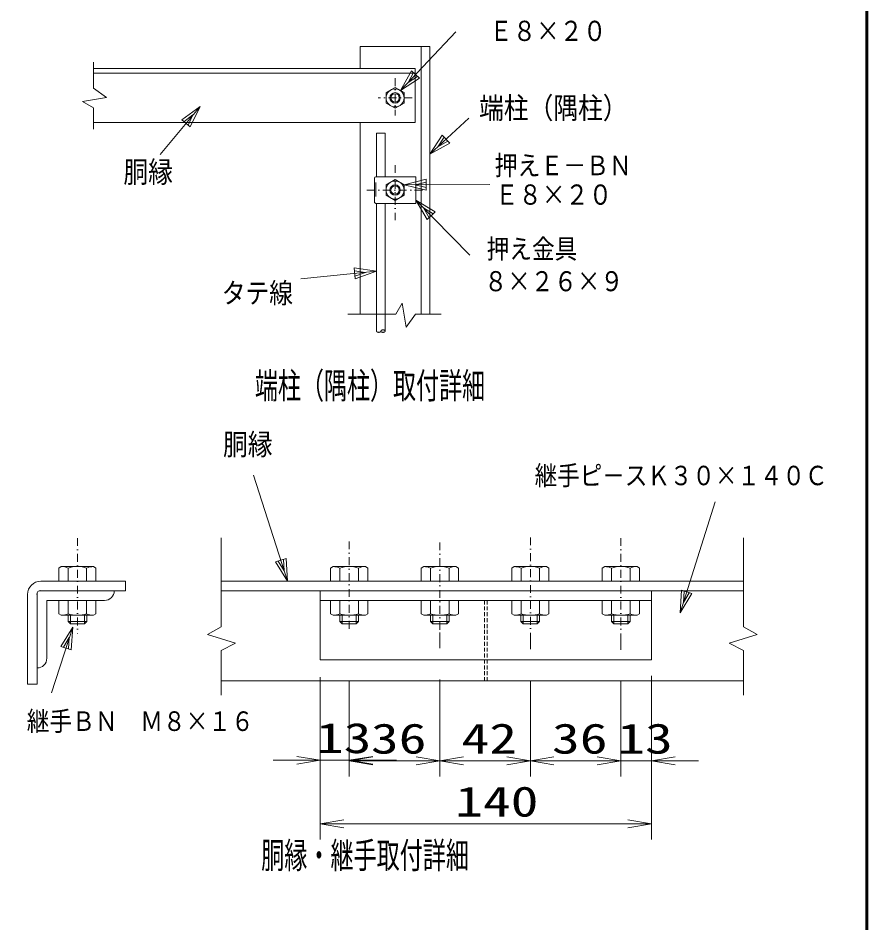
# Model space of a CAD drawing. Units: millimetres, scale not verified. Extents: x -4425 to 4425, y -3150 to 3150.
# Drawn here: x 2580 to 4200, y -465 to 1259 of the extents above; entities that cross this region are included whole.
import ezdxf
from ezdxf.enums import TextEntityAlignment as Align

# ---------------------------------------------------------------- set-up
doc = ezdxf.new("R2010")
doc.units = ezdxf.units.MM
doc.header["$LTSCALE"] = 30
doc.linetypes.add('USER1', pattern=[1.01, 0.5, -0.25, 0.01, -0.25])
doc.linetypes.add('USER2', pattern=[0.375, 0.25, -0.125])
for name, color, linetype, lineweight in [('0-0_1', 4, 'Continuous', 18), ('0-1_2', 7, 'Continuous', 9), ('0-2_0', 1, 'Continuous', 18), ('0-4_EXTCNT-L', 1, 'Continuous', 18), ('0-5_WAKU', 7, 'Continuous', 9)]:
    doc.layers.add(name, color=color, linetype=linetype, lineweight=lineweight)
doc.styles.add('ＭＳ ゴシック', font='')
doc.styles.get('ＭＳ ゴシック').set_extended_font_data('MS Gothic')

# ---------------------------------------------------------------- blocks, each defined once
blk = doc.blocks.new('C24')
at = {"layer": '0-0_1'}
blk.add_line((229806.9, 133468.8), (232969.2, 136829.5), dxfattribs=at)
blk.add_lwpolyline([(230899.7, 134170.6), (229806.9, 133468.8), (230440.9, 134602.3)], close=True, dxfattribs=at)
blk.add_lwpolyline([(230785, 134278.5), (230238.6, 133927.6), (230555.6, 134494.4)], dxfattribs=at)
blk = doc.blocks.new('C25')
at = {"layer": '0-0_1'}
blk.add_line((231488.6, 129825.7), (233704.8, 131891.4), dxfattribs=at)
blk.add_lwpolyline([(232625.1, 130454.4), (231488.6, 129825.7), (232195.5, 130915.2)], close=True, dxfattribs=at)
blk.add_lwpolyline([(232517.7, 130569.6), (231949.4, 130255.2), (232302.9, 130800)], dxfattribs=at)
blk = doc.blocks.new('C27')
at = {"layer": '0-0_1'}
blk.add_line((218344.3, 132556.6), (216059.2, 129804), dxfattribs=at)
blk.add_lwpolyline([(217297.1, 131788.4), (218344.3, 132556.6), (217781.8, 131386)], close=True, dxfattribs=at)
blk.add_lwpolyline([(217418.3, 131687.8), (217941.9, 132071.9), (217660.7, 131486.6)], dxfattribs=at)
blk = doc.blocks.new('C28')
at = {"layer": '0-0_1'}
blk.add_line((230683.7, 127208.7), (233771.7, 124053.1), dxfattribs=at)
blk.add_lwpolyline([(231339.8, 126087.8), (230683.7, 127208.7), (231790.1, 126528.4)], close=True, dxfattribs=at)
blk.add_lwpolyline([(231452.4, 126198), (231124.3, 126758.4), (231677.5, 126418.3)], dxfattribs=at)
blk = doc.blocks.new('C29')
at = {"layer": '0-0_1'}
blk.add_line((230013.8, 128079.6), (234905.8, 128091.8), dxfattribs=at)
blk.add_lwpolyline([(231274.6, 127767.8), (230013.8, 128079.6), (231273, 128397.8)], close=True, dxfattribs=at)
blk.add_lwpolyline([(231274.2, 127925.3), (230643.8, 128081.2), (231273.4, 128240.3)], dxfattribs=at)
blk = doc.blocks.new('C30')
at = {"layer": '0-0_1'}
blk.add_line((228439.5, 123139.3), (224101, 122700.3), dxfattribs=at)
blk.add_lwpolyline([(227154.2, 123325.9), (228439.5, 123139.3), (227217.7, 122699.1)], close=True, dxfattribs=at)
blk.add_lwpolyline([(227170.1, 123169.2), (227812.7, 123075.9), (227201.8, 122855.8)], dxfattribs=at)
blk = doc.blocks.new('DARROWS')
at = {"layer": '0-2_0', "color": 2}
blk.add_line((0, 0), (-29.97, 0), dxfattribs=at)
blk.add_lwpolyline([(-30, -5), (0, 0), (-30, 5)], dxfattribs=at)

msp = doc.modelspace()

# ---------------------------------------------------------------- linework, layer by layer
at = {"layer": '0-0_1', "color": 7, "lineweight": 9}
for p, q in [((3232.46, 1204.67), (3232.46, 1162.92)), ((3365.12, 1204.67), (3232.46, 1204.67)), ((3348.72, 1204.67), (3348.72, 694.74)), ((3365.12, 1204.67), (3365.12, 694.74)), ((3336.8, 1162.92), (2724.17, 1162.92)), ((3336.8, 1162.92), (3336.8, 1060.04)), ((3336.8, 1153.98), (2724.17, 1153.98)), ((3336.8, 1060.04), (2724.17, 1060.04)), ((3232.46, 1060.04), (3232.46, 694.74)), ((3263.49, 1039.57), (3263.49, 956.46)), ((3279.87, 1039.57), (3263.49, 1039.57)), ((3279.87, 1039.57), (3279.87, 956.71)), ((3259.29, 953.71), (3259.29, 909.02)), ((3338.29, 956.71), (3262.29, 956.71)), ((3338.29, 956.71), (3338.29, 906.02)), ((3262.29, 945.73), (3262.29, 918.88)), ((3338.29, 906.02), (3262.29, 906.02)), ((3263.49, 906.02), (3263.49, 662.51)), ((3279.87, 906.02), (3279.87, 662.51)), ((2623.5, 185.9), (2785.11, 185.9)), ((2785.11, 185.9), (2785.11, 167.52)), ((3962.8, 185.9), (2967.37, 185.9)), ((2598.23, 160.63), (2598.23, -10.17)), ((2616.63, 163.66), (2616.63, -10.17)), ((2620.51, 167.52), (2785.11, 167.52)), ((3962.8, 167.52), (2967.37, 167.52)), ((3156.29, 167.52), (3156.29, 35.77)), ((3787.26, 167.52), (3787.26, 35.77)), ((2635.03, 149.14), (2745.17, 149.14)), ((2635.03, 149.14), (2635.03, 38.91)), ((3787.26, 149.14), (3156.29, 149.14)), ((2711.18, 121), (2711.18, 108.84)), ((3229.18, 121.03), (3229.18, 108.88)), ((3401.72, 121.03), (3401.72, 108.88)), ((3574.27, 121.03), (3574.27, 108.88)), ((3746.82, 121.03), (3746.82, 108.88)), ((2680.04, 104.34), (2706.68, 104.34)), ((2706.68, 104.34), (2711.18, 108.84)), ((3198.04, 104.38), (3224.68, 104.38)), ((3224.68, 104.38), (3229.18, 108.88)), ((3370.58, 104.38), (3397.22, 104.38)), ((3397.22, 104.38), (3401.72, 108.88)), ((3543.13, 104.38), (3569.77, 104.38)), ((3569.77, 104.38), (3574.27, 108.88)), ((3715.68, 104.38), (3742.32, 104.38)), ((3742.32, 104.38), (3746.82, 108.88)), ((3383.97, 88.35), (3383.97, 58.35)), ((3556.52, 86.63), (3556.52, 56.63)), ((3729.07, 85.4), (3729.07, 55.4)), ((3787.26, 35.77), (3156.29, 35.77)), ((2598.23, -10.17), (2616.63, -10.17)), ((3962.8, -4.06), (2967.37, -4.06))]:
    msp.add_line(p, q, dxfattribs=at)
at = {"layer": '0-0_1'}
for p, q in [((2724.17, 1174.82), (2724.17, 1125.48)), ((2724.17, 1087.78), (2724.17, 1047.21)), ((3300.12, 694.74), (3312.2, 715.79)), ((3312.2, 715.79), (3320.18, 670.1)), ((3300.12, 694.74), (3208.84, 694.74)), ((3320.18, 670.1), (3337.82, 694.74)), ((3386.26, 694.74), (3337.82, 694.74)), ((3093.81, 185.9), (3029.22, 387.96)), ((3841.76, 125.32), (3908.77, 336.9)), ((2967.37, 268.72), (2967.37, 99.01)), ((3962.8, 268.72), (3962.8, 99.01)), ((2680.04, 121), (2680.04, 104.34)), ((2706.68, 121), (2706.68, 104.34)), ((3198.04, 121.03), (3198.04, 104.38)), ((3224.68, 121.03), (3224.68, 104.38)), ((3370.58, 121.03), (3370.58, 104.38)), ((3397.22, 121.03), (3397.22, 104.38)), ((3543.13, 121.03), (3543.13, 104.38)), ((3569.77, 121.03), (3569.77, 104.38)), ((3715.68, 121.03), (3715.68, 104.38)), ((3742.32, 121.03), (3742.32, 104.38)), ((2675.54, 108.84), (2711.18, 108.84)), ((3193.54, 108.88), (3229.18, 108.88)), ((3366.08, 108.88), (3401.72, 108.88)), ((3538.63, 108.88), (3574.27, 108.88)), ((3711.18, 108.88), (3746.82, 108.88)), ((2684.35, 98.54), (2644.07, -27.13)), ((2967.37, 99.01), (2941.14, 84.2)), ((3962.8, 99.01), (3989.04, 84.2)), ((2941.14, 84.2), (2994.54, 67.5)), ((3989.04, 84.2), (3935.64, 67.5)), ((2994.54, 67.5), (2967.37, 53.67)), ((2967.37, 53.67), (2967.37, -31.5)), ((3935.64, 67.5), (3962.8, 53.67)), ((3962.8, 53.67), (3962.8, -31.5))]:
    msp.add_line(p, q, dxfattribs=at)
at = {"layer": '0-0_1', "linetype": 'USER1'}
for p, q in [((3298.79, 1144.55), (3298.79, 1073.5)), ((3331.55, 1107.02), (3266.34, 1107.02)), ((3298.79, 979.05), (3298.79, 873.87)), ((3350.99, 931.37), (3242.69, 931.37)), ((2693.22, 268.2), (2693.22, 85.4)), ((3211.43, 261.84), (3211.43, 88.59)), ((3383.97, 259.94), (3383.97, 88.35)), ((3556.52, 269.47), (3556.52, 86.63)), ((3729.07, 268.2), (3729.07, 85.4))]:
    msp.add_line(p, q, dxfattribs=at)
at = {"layer": '0-0_1', "color": 7, "linetype": 'USER2', "lineweight": 9}
for p, q in [((3469.25, 149.14), (3469.25, -4.06)), ((3474.3, 149.14), (3474.3, -4.06))]:
    msp.add_line(p, q, dxfattribs=at)
at = {"layer": '0-0_1'}
for points in [[(2724.17, 1087.78), (2703.13, 1099.86), (2748.82, 1107.84), (2724.17, 1125.48)], [(3263.5, 662.51), (3263.5, 662.4), (3263.51, 662.3), (3263.54, 662.18), (3263.57, 662.07), (3263.62, 661.94), (3263.68, 661.82), (3263.75, 661.69), (3263.84, 661.56), (3263.95, 661.43), (3264.08, 661.3), (3264.23, 661.17), (3264.4, 661.04), (3264.59, 660.91), (3264.81, 660.79), (3265.05, 660.67), (3265.31, 660.56), (3265.59, 660.46), (3265.89, 660.37), (3266.2, 660.3), (3266.53, 660.24), (3266.88, 660.2), (3267.23, 660.17), (3267.58, 660.16), (3267.94, 660.17), (3268.29, 660.2), (3268.63, 660.24), (3268.96, 660.3), (3269.28, 660.37), (3269.58, 660.46), (3269.86, 660.56), (3270.12, 660.67), (3270.36, 660.79), (3270.57, 660.91), (3270.77, 661.04), (3270.94, 661.17), (3271.09, 661.3), (3271.21, 661.43), (3271.32, 661.56), (3271.42, 661.69)], [(3271.42, 661.69), (3271.49, 661.82), (3271.55, 661.94), (3271.6, 662.07), (3271.63, 662.18), (3271.65, 662.3), (3271.67, 662.4), (3271.67, 662.51)], [(3271.93, 663.32), (3271.85, 663.2), (3271.79, 663.07), (3271.74, 662.95), (3271.71, 662.83), (3271.69, 662.72), (3271.67, 662.61), (3271.67, 662.51), (3271.67, 662.4), (3271.69, 662.3), (3271.71, 662.18), (3271.74, 662.07), (3271.79, 661.94), (3271.85, 661.82), (3271.93, 661.69), (3272.02, 661.56), (3272.13, 661.43), (3272.26, 661.3), (3272.41, 661.17), (3272.58, 661.04), (3272.77, 660.91), (3272.98, 660.79), (3273.22, 660.67), (3273.48, 660.56), (3273.76, 660.46), (3274.06, 660.37), (3274.38, 660.3), (3274.71, 660.24), (3275.05, 660.2), (3275.4, 660.17), (3275.76, 660.16), (3276.11, 660.17), (3276.46, 660.2), (3276.81, 660.24), (3277.14, 660.3), (3277.46, 660.37), (3277.75, 660.46), (3278.04, 660.56), (3278.29, 660.67), (3278.53, 660.79)], [(3279.85, 662.51), (3279.84, 662.61), (3279.83, 662.72), (3279.81, 662.83), (3279.77, 662.95), (3279.73, 663.07), (3279.67, 663.2), (3279.59, 663.32), (3279.5, 663.45), (3279.39, 663.58), (3279.26, 663.72), (3279.11, 663.85), (3278.94, 663.98), (3278.75, 664.11), (3278.53, 664.23), (3278.29, 664.35), (3278.04, 664.45), (3277.75, 664.55), (3277.46, 664.64), (3277.14, 664.71), (3276.81, 664.77), (3276.46, 664.82), (3276.11, 664.84), (3275.76, 664.85), (3275.4, 664.84), (3275.05, 664.82), (3274.71, 664.77), (3274.38, 664.71), (3274.06, 664.64), (3273.76, 664.55), (3273.48, 664.45), (3273.22, 664.35), (3272.98, 664.23), (3272.77, 664.11), (3272.58, 663.98), (3272.41, 663.85), (3272.26, 663.72), (3272.13, 663.58), (3272.02, 663.45), (3271.93, 663.32)], [(3278.53, 660.79), (3278.75, 660.91), (3278.94, 661.04), (3279.11, 661.17), (3279.26, 661.3), (3279.39, 661.43), (3279.5, 661.56), (3279.59, 661.69), (3279.67, 661.82), (3279.73, 661.94), (3279.77, 662.07), (3279.81, 662.18), (3279.83, 662.3), (3279.84, 662.4), (3279.85, 662.51)], [(3086.02, 227.51), (3087.42, 205.91), (3076.02, 224.31)], [(3859.45, 163.77), (3848.1, 145.34), (3849.44, 166.94)], [(2666.53, 60.14), (2677.94, 78.54), (2676.53, 56.94)]]:
    msp.add_lwpolyline(points, dxfattribs=at)
for points in [[(3091.02, 229.11), (3093.81, 185.9), (3071.02, 222.71)], [(3864.45, 162.19), (3841.76, 125.32), (3844.43, 168.53)], [(2661.53, 61.75), (2684.35, 98.54), (2681.53, 55.34)]]:
    msp.add_lwpolyline(points, close=True, dxfattribs=at)
at = {"layer": '0-0_1', "color": 7, "lineweight": 9}
for points in [[(2675.54, 121), (2675.54, 108.84), (2680.04, 104.34)], [(3193.54, 121.03), (3193.54, 108.88), (3198.04, 104.38)], [(3366.08, 121.03), (3366.08, 108.88), (3370.58, 104.38)], [(3538.63, 121.03), (3538.63, 108.88), (3543.13, 104.38)], [(3711.18, 121.03), (3711.18, 108.88), (3715.68, 104.38)]]:
    msp.add_lwpolyline(points, dxfattribs=at)
for centre, radius, start, end in [((3262.29, 953.71), 3, 90, 179.99992), ((3262.29, 909.02), 3, 179.99992, 270), ((2623.5, 160.63), 25.27, 90, 179.99992), ((2623.5, 160.63), 7.51, 90, 179.99992), ((2745.17, 167.53), 18.4, 269.9986, 0), ((2616.63, 38.91), 18.4, 269.9986, 0)]:
    msp.add_arc(centre, radius, start, end, dxfattribs=at)
at = {"layer": '0-1_2'}
for p, q in [((2657.72, 185.9), (2657.72, 211.01)), ((2675.47, 185.9), (2675.47, 211.01)), ((2710.98, 185.9), (2710.98, 211.01)), ((2723.97, 213.76), (2728.73, 211.01)), ((2728.73, 185.9), (2728.73, 211.01)), ((3180.68, 213.76), (3175.92, 211.01)), ((3175.92, 185.9), (3175.92, 211.01)), ((3180.68, 213.76), (3242.17, 213.76)), ((3193.67, 185.9), (3193.67, 211.01)), ((3229.18, 185.9), (3229.18, 211.01)), ((3242.17, 213.76), (3246.93, 211.01)), ((3246.93, 185.9), (3246.93, 211.01)), ((3353.23, 213.76), (3348.47, 211.01)), ((3348.47, 185.9), (3348.47, 211.01)), ((3353.23, 213.76), (3414.72, 213.76)), ((3366.22, 185.9), (3366.22, 211.01)), ((3401.72, 185.9), (3401.72, 211.01)), ((3414.72, 213.76), (3419.48, 211.01)), ((3419.48, 185.9), (3419.48, 211.01)), ((3525.77, 213.76), (3521.02, 211.01)), ((3521.02, 185.9), (3521.02, 211.01)), ((3538.77, 185.9), (3538.77, 211.01)), ((3574.27, 185.9), (3574.27, 211.01)), ((3592.02, 185.9), (3592.02, 211.01)), ((3698.32, 213.76), (3693.56, 211.01)), ((3693.56, 185.9), (3693.56, 211.01)), ((3711.32, 185.9), (3711.32, 211.01)), ((3746.82, 185.9), (3746.82, 211.01)), ((3764.57, 185.9), (3764.57, 211.01)), ((2657.72, 149.14), (2657.72, 123.78)), ((2675.47, 149.14), (2675.47, 123.78)), ((2710.98, 149.14), (2710.98, 123.78)), ((2728.73, 149.14), (2728.73, 123.78)), ((3175.92, 149.14), (3175.92, 123.78)), ((3193.67, 149.14), (3193.67, 123.78)), ((3229.18, 149.14), (3229.18, 123.78)), ((3246.93, 149.14), (3246.93, 123.78)), ((3348.47, 149.14), (3348.47, 123.78)), ((3366.22, 149.14), (3366.22, 123.78)), ((3401.72, 149.14), (3401.72, 123.78)), ((3419.48, 149.14), (3419.48, 123.78)), ((3521.02, 149.14), (3521.02, 123.78)), ((3538.77, 149.14), (3538.77, 123.78)), ((3574.27, 149.14), (3574.27, 123.78)), ((3592.02, 149.14), (3592.02, 123.78)), ((3693.56, 149.14), (3693.56, 123.78)), ((3711.32, 149.14), (3711.32, 123.78)), ((3746.82, 149.14), (3746.82, 123.78)), ((3764.57, 149.14), (3764.57, 123.78)), ((2723.97, 121.03), (2728.73, 123.78)), ((3180.68, 121.03), (3175.92, 123.78)), ((3180.68, 121.03), (3242.17, 121.03)), ((3242.17, 121.03), (3246.93, 123.78)), ((3353.23, 121.03), (3348.47, 123.78)), ((3353.23, 121.03), (3414.72, 121.03)), ((3414.72, 121.03), (3419.48, 123.78)), ((3525.77, 121.03), (3521.02, 123.78)), ((3698.32, 121.03), (3693.56, 123.78))]:
    msp.add_line(p, q, dxfattribs=at)
for points in [[(3316, 1116.96), (3298.79, 1126.9), (3281.58, 1116.96), (3281.58, 1097.09), (3298.79, 1087.15), (3316, 1097.09)], [(3316, 941.3), (3298.79, 951.24), (3281.58, 941.3), (3281.58, 921.43), (3298.79, 911.49), (3316, 921.43)]]:
    msp.add_lwpolyline(points, close=True, dxfattribs=at)
for points in [[(2723.97, 213.76), (2662.48, 213.76), (2657.72, 211.01)], [(3525.77, 213.76), (3587.27, 213.76), (3592.02, 211.01)], [(3698.32, 213.76), (3759.81, 213.76), (3764.57, 211.01)], [(2723.97, 121.03), (2662.48, 121.03), (2657.72, 123.78)], [(3525.77, 121.03), (3587.27, 121.03), (3592.02, 123.78)], [(3698.32, 121.03), (3759.81, 121.03), (3764.57, 123.78)]]:
    msp.add_lwpolyline(points, dxfattribs=at)
for centre, radius in [((3298.79, 1107.02), 17.21), ((3298.79, 1107.02), 9.94), ((3298.79, 1107.02), 7.95), ((3298.79, 931.37), 17.21), ((3298.79, 931.37), 9.94), ((3298.79, 931.37), 7.95)]:
    msp.add_circle(centre, radius, dxfattribs=at)
for centre, radius, start, end in [((2662.48, 181.67), 32.1, 66.11705, 90), ((2693.22, 155.08), 58.69, 72.39139, 107.60479), ((2723.97, 181.67), 32.09, 90, 113.8832), ((3180.68, 181.67), 32.09, 66.11598, 90), ((3211.43, 155.08), 58.69, 72.39513, 107.60853), ((3242.17, 181.67), 32.1, 90, 113.88287), ((3353.23, 181.67), 32.09, 66.11598, 90), ((3383.97, 155.08), 58.69, 72.39513, 107.60853), ((3414.72, 181.67), 32.1, 90, 113.88287), ((3525.77, 181.67), 32.09, 66.11598, 90), ((3556.52, 155.08), 58.69, 72.39471, 107.60896), ((3587.27, 181.67), 32.1, 90, 113.88287), ((3698.32, 181.67), 32.09, 66.11598, 90), ((3729.07, 155.08), 58.69, 72.39471, 107.60896), ((3759.81, 181.67), 32.1, 90, 113.88213), ((2662.48, 153.13), 32.1, 270, 293.88128), ((2693.22, 179.72), 58.69, 252.3952, 287.60861), ((2723.97, 153.13), 32.09, 246.11514, 269.99921), ((3180.68, 153.13), 32.09, 270, 293.88495), ((3211.43, 179.72), 58.69, 252.39146, 287.60528), ((3242.17, 153.13), 32.1, 246.11879, 270), ((3353.23, 153.13), 32.09, 270, 293.88495), ((3383.97, 179.72), 58.69, 252.39104, 287.60528), ((3414.72, 153.13), 32.1, 246.11879, 270), ((3525.77, 153.13), 32.09, 270, 293.88495), ((3556.52, 179.72), 58.69, 252.39146, 287.60528), ((3587.27, 153.13), 32.1, 246.11879, 270), ((3698.32, 153.13), 32.09, 270, 293.88418), ((3729.07, 179.72), 58.69, 252.39104, 287.60528), ((3759.81, 153.13), 32.1, 246.11804, 270)]:
    msp.add_arc(centre, radius, start, end, dxfattribs=at)
at = {"layer": '0-4_EXTCNT-L'}
for p, q in [((3156.29, 2.77), (3156.29, -185.44)), ((3787.26, 5.77), (3787.26, -306.44)), ((3211.43, -4.41), (3211.43, -185.44)), ((3383.97, -1.65), (3383.97, -186.44)), ((3383.97, -3.65), (3383.97, -186.44)), ((3556.52, -5.37), (3556.52, -186.44)), ((3729.07, -4.6), (3729.07, -186.44)), ((3729.07, -4.6), (3729.07, -186.44)), ((3156.29, -24.23), (3156.29, -306.44)), ((3211.43, -31.41), (3211.43, -186.44)), ((3556.52, -33.37), (3556.52, -186.44)), ((3787.26, -24.23), (3787.26, -186.44))]:
    msp.add_line(p, q, dxfattribs=at)
at = {"layer": '0-4_EXTCNT-L', "color": 2}
for p, q in [((3111.29, -155.44), (3066.29, -155.44)), ((3156.29, -155.44), (3211.43, -155.44)), ((3256.43, -155.44), (3301.43, -155.44)), ((3256.43, -156.44), (3338.97, -156.44)), ((3428.97, -156.44), (3511.52, -156.44)), ((3601.52, -156.44), (3684.07, -156.44)), ((3684.07, -156.44), (3639.07, -156.44)), ((3729.07, -156.44), (3787.26, -156.44)), ((3832.26, -156.44), (3877.26, -156.44)), ((3201.29, -276.44), (3742.26, -276.44))]:
    msp.add_line(p, q, dxfattribs=at)
at = {"layer": '0-5_WAKU'}
msp.add_lwpolyline([(-4050.17, 2925), (4199.83, 2925), (4199.83, -2925), (-4050.17, -2925)], close=True, dxfattribs=at)
for points in [[(4197.83, 2923), (4197.83, -2923), (-4048.17, -2923)], [(4195.83, 2921), (4195.83, -2921), (-4046.17, -2921)]]:
    msp.add_lwpolyline(points, dxfattribs=at)

# ---------------------------------------------------------------- block references
at = {"layer": '0-2_0', "xscale": 0.03333333, "yscale": 0.03333333}
for name in ['C24', 'C27', 'C25', 'C29', 'C28', 'C30']:
    msp.add_blockref(name, (-4351.17, -3328), dxfattribs=at)
at = {"layer": '0-4_EXTCNT-L', "xscale": 1.5, "yscale": 1.5}
for p in [(3156.29, -155.44), (3383.97, -156.44), (3556.52, -156.44), (3729.07, -156.44), (3729.07, -156.44), (3787.26, -276.44)]:
    msp.add_blockref('DARROWS', p, dxfattribs=at)
at = {"layer": '0-4_EXTCNT-L', "xscale": 1.5, "yscale": 1.5, "rotation": 180}
for p in [(3211.43, -155.44), (3211.43, -156.44), (3383.97, -156.44), (3556.52, -156.44), (3787.26, -156.44), (3156.29, -276.44)]:
    msp.add_blockref('DARROWS', p, dxfattribs=at)

# ---------------------------------------------------------------- texts
at = {"layer": '0-0_1', "style": 'ＭＳ ゴシック'}
for s, height, width, p in [('\u3000Ｅ８×２０', 38.49, 0.85, (3433.8, 1203.94)), ('端柱（隅柱）', 40.69, 0.85, (3458.8, 1055.28)), ('押えＥ－ＢＮ', 37.57, 0.85, (3488.52, 948.25)), ('胴縁', 40.69, 0.85, (2781.03, 933.38)), ('\u3000Ｅ８×２０', 38.49, 0.85, (3444.82, 891.9)), ('押え金具', 37.26, 0.85, (3473.26, 789.51)), ('８×２６×９', 38.2, 0.85, (3468.51, 727.05)), ('タテ線', 38.93, 0.85, (2968.63, 703.94)), ('端柱（隅柱）取付詳細', 49.48, 0.65, (3031.62, 518.96)), ('胴縁', 40.69, 0.85, (2970.84, 414.18)), ('継手ピ－スＫ３０×１４０Ｃ', 37.03, 0.85, (3564.82, 357.69)), ('継手ＢＮ\u3000Ｍ８×１６', 37.32, 0.85, (2596.8, -110.74)), ('胴縁・継手取付詳細', 49.64, 0.65, (3043.57, -376.24))]:
    msp.add_text(s, height=height, dxfattribs=dict(at, width=width)).set_placement(p, align=Align.BOTTOM_LEFT)
at = {"layer": '0-4_EXTCNT-L', "color": 3, "style": 'ＭＳ ゴシック', "width": 1.35}
for s, p in [('13', (3147.86, -159.04)), ('36', (3252.7, -160.04)), ('42', (3425.25, -160.04)), ('36', (3597.79, -160.04)), ('13', (3722.17, -160.04)), ('140', (3413.28, -280.04))]:
    msp.add_text(s, height=57.62, dxfattribs=at).set_placement(p, align=Align.BOTTOM_LEFT)

doc.saveas('drawing.dxf')
